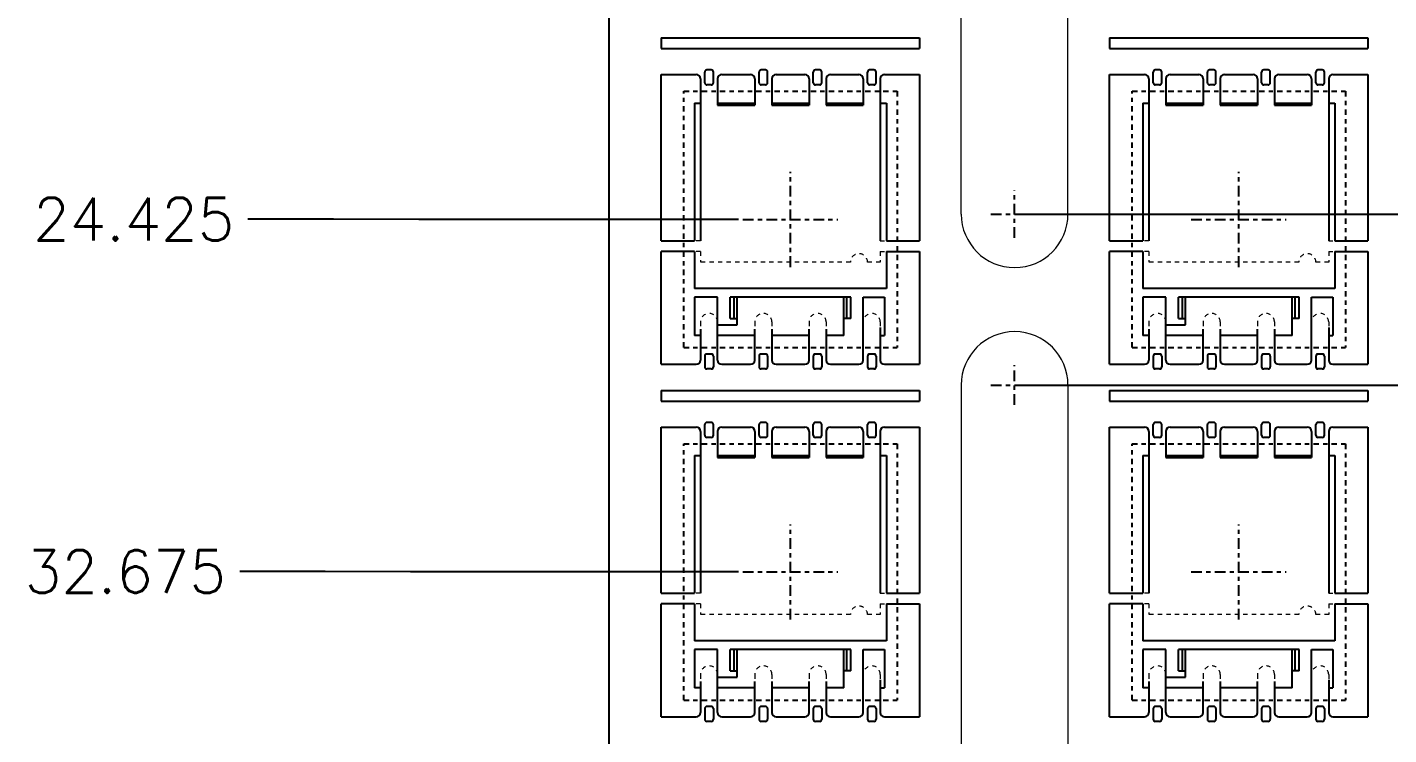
# Model space of a CAD drawing. Header units: inches. Extents: x -19 to 58, y -108 to 12.
# Drawn here: x -17.87 to 14.01, y -36.49 to -19.92 of the extents above; entities that cross this region are included whole.
import ezdxf

# ---------------------------------------------------------------- set-up
doc = ezdxf.new("R2010")
doc.units = ezdxf.units.IN
doc.header["$LTSCALE"] = 0.1
doc.header["$MEASUREMENT"] = 0
doc.linetypes.add('CENTER', pattern=[2, 1.25, -0.25, 0.25, -0.25])
doc.linetypes.add('HIDDEN', pattern=[0.375, 0.25, -0.125])
doc.layers.add('1D', color=4, linetype='Continuous', lineweight=9)
doc.layers.add('P-L', color=7, linetype='HIDDEN', lineweight=13)
doc.layers.add('3', color=7, linetype='Continuous')
doc.layers.add('3D', color=4, linetype='Continuous')
doc.styles.add('TEXT-1', font='simplex.shx')
doc.dimstyles.new('DM-1-1', dxfattribs={"dimtxt": 1, "dimasz": 1, "dimexe": 0.25, "dimexo": 0.1, "dimgap": 0.2, "dimtad": 0, "dimdec": 3, "dimzin": 0, "dimdsep": 46, "dimtxsty": 'TEXT-1', "dimcen": 0.09, "dimclrd": 256, "dimclre": 256, "dimclrt": 256, "dimadec": 0, "dimazin": 0, "dimtfac": 1, "dimtdec": 3, "dimtofl": 0, "dimtmove": 0, "dimatfit": 0, "dimfxl": 1, "dimtolj": 1, "dimtzin": 0, "dimarcsym": 0})

# ---------------------------------------------------------------- blocks, each defined once
blk = doc.blocks.new('*D26')
at = {"layer": '1D', "lineweight": -2, "transparency": 16777216}
blk.add_line((-1615.99, 507.632), (-1627.848, 507.632), dxfattribs=at)
at = {"layer": 'Defpoints', "color": 0, "transparency": 16777216}
for p in [(-1615.334, 579.232), (-1627.848, 507.632), (-1615.89, 507.632)]:
    blk.add_point(p, dxfattribs=at)
at = {"layer": '1D', "transparency": 16777216, "insert": (-1630.429, 507.632), "char_height": 1, "attachment_point": 5, "style": 'TEXT-1'}
blk.add_mtext('\\A1;71.600', dxfattribs=at)
blk = doc.blocks.new('*D3')
at = {"layer": '1D', "lineweight": -2, "transparency": 16777216}
for p, q in [((-1609.984, 554.932), (-1591.544, 554.932)), ((-1591.544, 554.932), (-1589.544, 554.927)), ((-1589.544, 554.927), (-1587.544, 554.927))]:
    blk.add_line(p, q, dxfattribs=at)
at = {"layer": 'Defpoints', "color": 0, "transparency": 16777216}
for p in [(-1615.334, 579.232), (-1610.084, 554.932), (-1587.544, 554.927)]:
    blk.add_point(p, dxfattribs=at)
at = {"layer": '1D', "transparency": 16777216, "insert": (-1584.868, 554.927), "char_height": 1, "attachment_point": 5, "style": 'TEXT-1'}
blk.add_mtext('\\A1;24.300', dxfattribs=at)
blk = doc.blocks.new('*D29')
at = {"layer": '1D', "lineweight": -2, "transparency": 16777216}
for p, q in [((-1596.2, 505.932), (-1591.544, 505.932)), ((-1591.544, 505.932), (-1589.544, 505.928)), ((-1589.544, 505.928), (-1587.544, 505.928))]:
    blk.add_line(p, q, dxfattribs=at)
at = {"layer": 'Defpoints', "color": 0, "transparency": 16777216}
for p in [(-1615.334, 579.232), (-1596.3, 505.932), (-1587.544, 505.928)]:
    blk.add_point(p, dxfattribs=at)
at = {"layer": '1D', "transparency": 16777216, "insert": (-1584.868, 505.928), "char_height": 1, "attachment_point": 5, "style": 'TEXT-1'}
blk.add_mtext('\\A1;73.300', dxfattribs=at)
blk = doc.blocks.new('*D5')
at = {"layer": '1D', "lineweight": -2, "transparency": 16777216}
for p, q in [((-1626.038, 554.812), (-1628.038, 554.812)), ((-1624.038, 554.807), (-1626.038, 554.812)), ((-1616.547, 554.807), (-1624.038, 554.807))]:
    blk.add_line(p, q, dxfattribs=at)
at = {"layer": 'Defpoints', "color": 0, "transparency": 16777216}
for p in [(-1615.334, 579.232), (-1628.038, 554.812), (-1616.447, 554.807)]:
    blk.add_point(p, dxfattribs=at)
at = {"layer": '1D', "transparency": 16777216, "insert": (-1630.714, 554.812), "char_height": 1, "attachment_point": 5, "style": 'TEXT-1'}
blk.add_mtext('\\A1;24.425', dxfattribs=at)
blk = doc.blocks.new('*D6')
at = {"layer": '1D', "lineweight": -2, "transparency": 16777216}
for p, q in [((-1626.232, 546.563), (-1628.232, 546.563)), ((-1624.232, 546.557), (-1626.232, 546.563)), ((-1616.547, 546.557), (-1624.232, 546.557))]:
    blk.add_line(p, q, dxfattribs=at)
at = {"layer": 'Defpoints', "color": 0, "transparency": 16777216}
for p in [(-1615.334, 579.232), (-1628.232, 546.563), (-1616.447, 546.557)]:
    blk.add_point(p, dxfattribs=at)
at = {"layer": '1D', "transparency": 16777216, "insert": (-1630.908, 546.563), "char_height": 1, "attachment_point": 5, "style": 'TEXT-1'}
blk.add_mtext('\\A1;32.675', dxfattribs=at)
blk = doc.blocks.new('*D7')
at = {"layer": '1D', "lineweight": -2, "transparency": 16777216}
for p, q in [((-1625.955, 538.315), (-1627.955, 538.315)), ((-1623.955, 538.307), (-1625.955, 538.315)), ((-1616.547, 538.307), (-1623.955, 538.307))]:
    blk.add_line(p, q, dxfattribs=at)
at = {"layer": 'Defpoints', "color": 0, "transparency": 16777216}
for p in [(-1615.334, 579.232), (-1627.955, 538.315), (-1616.447, 538.307)]:
    blk.add_point(p, dxfattribs=at)
at = {"layer": '1D', "transparency": 16777216, "insert": (-1630.631, 538.315), "char_height": 1, "attachment_point": 5, "style": 'TEXT-1'}
blk.add_mtext('\\A1;40.925', dxfattribs=at)
blk = doc.blocks.new('*D8')
at = {"layer": '1D', "lineweight": -2, "transparency": 16777216}
for p, q in [((-1626.398, 530.071), (-1628.398, 530.071)), ((-1624.398, 530.057), (-1626.398, 530.071)), ((-1616.547, 530.057), (-1624.398, 530.057))]:
    blk.add_line(p, q, dxfattribs=at)
at = {"layer": 'Defpoints', "color": 0, "transparency": 16777216}
for p in [(-1615.334, 579.232), (-1628.398, 530.071), (-1616.447, 530.057)]:
    blk.add_point(p, dxfattribs=at)
at = {"layer": '1D', "transparency": 16777216, "insert": (-1630.979, 530.071), "char_height": 1, "attachment_point": 5, "style": 'TEXT-1'}
blk.add_mtext('\\A1;49.175', dxfattribs=at)
blk = doc.blocks.new('*D9')
at = {"layer": '1D', "lineweight": -2, "transparency": 16777216}
for p, q in [((-1625.928, 521.79), (-1627.928, 521.79)), ((-1623.928, 521.807), (-1625.928, 521.79)), ((-1616.547, 521.807), (-1623.928, 521.807))]:
    blk.add_line(p, q, dxfattribs=at)
at = {"layer": 'Defpoints', "color": 0, "transparency": 16777216}
for p in [(-1615.334, 579.232), (-1627.928, 521.79), (-1616.447, 521.807)]:
    blk.add_point(p, dxfattribs=at)
at = {"layer": '1D', "transparency": 16777216, "insert": (-1630.604, 521.79), "char_height": 1, "attachment_point": 5, "style": 'TEXT-1'}
blk.add_mtext('\\A1;57.425', dxfattribs=at)
blk = doc.blocks.new('*D10')
at = {"layer": '1D', "lineweight": -2, "transparency": 16777216}
for p, q in [((-1626.011, 513.566), (-1628.011, 513.566)), ((-1624.011, 513.557), (-1626.011, 513.566)), ((-1616.547, 513.557), (-1624.011, 513.557))]:
    blk.add_line(p, q, dxfattribs=at)
at = {"layer": 'Defpoints', "color": 0, "transparency": 16777216}
for p in [(-1615.334, 579.232), (-1628.011, 513.566), (-1616.447, 513.557)]:
    blk.add_point(p, dxfattribs=at)
at = {"layer": '1D', "transparency": 16777216, "insert": (-1630.687, 513.566), "char_height": 1, "attachment_point": 5, "style": 'TEXT-1'}
blk.add_mtext('\\A1;65.675', dxfattribs=at)
blk = doc.blocks.new('*D31')
at = {"layer": '1D', "lineweight": -2, "transparency": 16777216}
blk.add_line((-1615.334, 506.976), (-1615.334, 500.266), dxfattribs=at)
at = {"layer": 'Defpoints', "color": 0, "transparency": 16777216}
for p in [(-1615.334, 579.232), (-1615.334, 507.076), (-1615.334, 500.266)]:
    blk.add_point(p, dxfattribs=at)
at = {"layer": '1D', "transparency": 16777216, "insert": (-1615.334, 498.066), "char_height": 1, "attachment_point": 5, "rotation": 90, "style": 'TEXT-1'}
blk.add_mtext('\\A1;0.000', dxfattribs=at)
blk = doc.blocks.new('*D32')
at = {"layer": '1D', "lineweight": -2, "transparency": 16777216}
blk.add_line((-1610.084, 506.976), (-1610.084, 500.241), dxfattribs=at)
at = {"layer": 'Defpoints', "color": 0, "transparency": 16777216}
for p in [(-1615.334, 579.232), (-1610.084, 507.076), (-1610.084, 500.241)]:
    blk.add_point(p, dxfattribs=at)
at = {"layer": '1D', "transparency": 16777216, "insert": (-1610.084, 498.041), "char_height": 1, "attachment_point": 5, "rotation": 90, "style": 'TEXT-1'}
blk.add_mtext('\\A1;5.250', dxfattribs=at)
blk = doc.blocks.new('*D33')
at = {"layer": '1D', "lineweight": -2, "transparency": 16777216}
blk.add_line((-1604.834, 506.976), (-1604.834, 501.064), dxfattribs=at)
at = {"layer": 'Defpoints', "color": 0, "transparency": 16777216}
for p in [(-1615.334, 579.232), (-1604.834, 507.076), (-1604.834, 501.064)]:
    blk.add_point(p, dxfattribs=at)
at = {"layer": '1D', "transparency": 16777216, "insert": (-1604.834, 498.483), "char_height": 1, "attachment_point": 5, "rotation": 90, "style": 'TEXT-1'}
blk.add_mtext('\\A1;10.500', dxfattribs=at)
blk = doc.blocks.new('*D34')
at = {"layer": '1D', "lineweight": -2, "transparency": 16777216}
blk.add_line((-1599.584, 506.976), (-1599.584, 501.064), dxfattribs=at)
at = {"layer": 'Defpoints', "color": 0, "transparency": 16777216}
for p in [(-1615.334, 579.232), (-1599.584, 507.076), (-1599.584, 501.064)]:
    blk.add_point(p, dxfattribs=at)
at = {"layer": '1D', "transparency": 16777216, "insert": (-1599.584, 498.483), "char_height": 1, "attachment_point": 5, "rotation": 90, "style": 'TEXT-1'}
blk.add_mtext('\\A1;15.750', dxfattribs=at)
blk = doc.blocks.new('*D35')
at = {"layer": '1D', "lineweight": -2, "transparency": 16777216}
blk.add_line((-1612.309, 505.932), (-1612.309, 500.168), dxfattribs=at)
at = {"layer": 'Defpoints', "color": 0, "transparency": 16777216}
for p in [(-1615.334, 579.232), (-1612.309, 506.032), (-1612.309, 500.168)]:
    blk.add_point(p, dxfattribs=at)
at = {"layer": '1D', "transparency": 16777216, "insert": (-1612.309, 497.968), "char_height": 1, "attachment_point": 5, "rotation": 90, "style": 'TEXT-1'}
blk.add_mtext('\\A1;3.025', dxfattribs=at)
blk = doc.blocks.new('*D36')
at = {"layer": '1D', "lineweight": -2, "transparency": 16777216}
blk.add_line((-1607.859, 505.932), (-1607.859, 500.237), dxfattribs=at)
at = {"layer": 'Defpoints', "color": 0, "transparency": 16777216}
for p in [(-1615.334, 579.232), (-1607.859, 506.032), (-1607.859, 500.237)]:
    blk.add_point(p, dxfattribs=at)
at = {"layer": '1D', "transparency": 16777216, "insert": (-1607.859, 498.037), "char_height": 1, "attachment_point": 5, "rotation": 90, "style": 'TEXT-1'}
blk.add_mtext('\\A1;7.475', dxfattribs=at)
blk = doc.blocks.new('*D37')
at = {"layer": '1D', "lineweight": -2, "transparency": 16777216}
blk.add_line((-1612.409, 509.307), (-1627.762, 509.307), dxfattribs=at)
at = {"layer": 'Defpoints', "color": 0, "transparency": 16777216}
for p in [(-1615.334, 579.232), (-1627.762, 509.307), (-1612.309, 509.307)]:
    blk.add_point(p, dxfattribs=at)
at = {"layer": '1D', "transparency": 16777216, "insert": (-1630.438, 509.307), "char_height": 1, "attachment_point": 5, "style": 'TEXT-1'}
blk.add_mtext('\\A1;69.925', dxfattribs=at)
blk = doc.blocks.new('*D40')
at = {"layer": '1D', "lineweight": -2, "transparency": 16777216}
blk.add_line((-1609.984, 550.932), (-1587.544, 550.932), dxfattribs=at)
at = {"layer": 'Defpoints', "color": 0, "transparency": 16777216}
for p in [(-1615.334, 579.232), (-1610.084, 550.932), (-1587.544, 550.932)]:
    blk.add_point(p, dxfattribs=at)
at = {"layer": '1D', "transparency": 16777216, "insert": (-1584.868, 550.932), "char_height": 1, "attachment_point": 5, "style": 'TEXT-1'}
blk.add_mtext('\\A1;28.300', dxfattribs=at)
blk = doc.blocks.new('*D41')
at = {"layer": '1D', "lineweight": -2, "transparency": 16777216}
blk.add_line((-1609.984, 511.932), (-1587.544, 511.932), dxfattribs=at)
at = {"layer": 'Defpoints', "color": 0, "transparency": 16777216}
for p in [(-1615.334, 579.232), (-1610.084, 511.932), (-1587.544, 511.932)]:
    blk.add_point(p, dxfattribs=at)
at = {"layer": '1D', "transparency": 16777216, "insert": (-1584.868, 511.932), "char_height": 1, "attachment_point": 5, "style": 'TEXT-1'}
blk.add_mtext('\\A1;67.300', dxfattribs=at)
blk = doc.blocks.new('*D42')
at = {"layer": '1D', "lineweight": -2, "transparency": 16777216}
blk.add_line((-1599.484, 517.432), (-1587.544, 517.432), dxfattribs=at)
at = {"layer": 'Defpoints', "color": 0, "transparency": 16777216}
for p in [(-1615.334, 579.232), (-1599.584, 517.432), (-1587.544, 517.432)]:
    blk.add_point(p, dxfattribs=at)
at = {"layer": '1D', "transparency": 16777216, "insert": (-1584.963, 517.432), "char_height": 1, "attachment_point": 5, "style": 'TEXT-1'}
blk.add_mtext('\\A1;61.800', dxfattribs=at)
blk = doc.blocks.new('*D43')
at = {"layer": '1D', "lineweight": -2, "transparency": 16777216}
blk.add_line((-1599.484, 521.432), (-1587.544, 521.432), dxfattribs=at)
at = {"layer": 'Defpoints', "color": 0, "transparency": 16777216}
for p in [(-1615.334, 579.232), (-1599.584, 521.432), (-1587.544, 521.432)]:
    blk.add_point(p, dxfattribs=at)
at = {"layer": '1D', "transparency": 16777216, "insert": (-1584.868, 521.432), "char_height": 1, "attachment_point": 5, "style": 'TEXT-1'}
blk.add_mtext('\\A1;57.800', dxfattribs=at)
blk = doc.blocks.new('*D44')
at = {"layer": '1D', "lineweight": -2, "transparency": 16777216}
blk.add_line((-1609.984, 526.932), (-1587.544, 526.932), dxfattribs=at)
at = {"layer": 'Defpoints', "color": 0, "transparency": 16777216}
for p in [(-1615.334, 579.232), (-1610.084, 526.932), (-1587.544, 526.932)]:
    blk.add_point(p, dxfattribs=at)
at = {"layer": '1D', "transparency": 16777216, "insert": (-1584.868, 526.932), "char_height": 1, "attachment_point": 5, "style": 'TEXT-1'}
blk.add_mtext('\\A1;52.300', dxfattribs=at)
blk = doc.blocks.new('*D45')
at = {"layer": '1D', "lineweight": -2, "transparency": 16777216}
blk.add_line((-1609.984, 530.932), (-1587.544, 530.932), dxfattribs=at)
at = {"layer": 'Defpoints', "color": 0, "transparency": 16777216}
for p in [(-1615.334, 579.232), (-1610.084, 530.932), (-1587.544, 530.932)]:
    blk.add_point(p, dxfattribs=at)
at = {"layer": '1D', "transparency": 16777216, "insert": (-1584.868, 530.932), "char_height": 1, "attachment_point": 5, "style": 'TEXT-1'}
blk.add_mtext('\\A1;48.300', dxfattribs=at)
blk = doc.blocks.new('*D46')
at = {"layer": '1D', "lineweight": -2, "transparency": 16777216}
blk.add_line((-1599.484, 538.932), (-1587.544, 538.932), dxfattribs=at)
at = {"layer": 'Defpoints', "color": 0, "transparency": 16777216}
for p in [(-1615.334, 579.232), (-1599.584, 538.932), (-1587.544, 538.932)]:
    blk.add_point(p, dxfattribs=at)
at = {"layer": '1D', "transparency": 16777216, "insert": (-1584.868, 538.932), "char_height": 1, "attachment_point": 5, "style": 'TEXT-1'}
blk.add_mtext('\\A1;40.300', dxfattribs=at)
blk = doc.blocks.new('*D47')
at = {"layer": '1D', "lineweight": -2, "transparency": 16777216}
blk.add_line((-1599.484, 542.932), (-1587.544, 542.932), dxfattribs=at)
at = {"layer": 'Defpoints', "color": 0, "transparency": 16777216}
for p in [(-1615.334, 579.232), (-1599.584, 542.932), (-1587.544, 542.932)]:
    blk.add_point(p, dxfattribs=at)
at = {"layer": '1D', "transparency": 16777216, "insert": (-1584.868, 542.932), "char_height": 1, "attachment_point": 5, "style": 'TEXT-1'}
blk.add_mtext('\\A1;36.300', dxfattribs=at)
blk = doc.blocks.new('*D49')
at = {"layer": '1D', "lineweight": -2, "transparency": 16777216}
blk.add_line((-1612.409, 506.032), (-1627.744, 506.032), dxfattribs=at)
at = {"layer": 'Defpoints', "color": 0, "transparency": 16777216}
for p in [(-1615.334, 579.232), (-1627.744, 506.032), (-1612.309, 506.032)]:
    blk.add_point(p, dxfattribs=at)
at = {"layer": '1D', "transparency": 16777216, "insert": (-1630.42, 506.032), "char_height": 1, "attachment_point": 5, "style": 'TEXT-1'}
blk.add_mtext('\\A1;73.200', dxfattribs=at)

msp = doc.modelspace()

# ---------------------------------------------------------------- linework, layer by layer
at = {"layer": '1D', "color": 0}
for p, q in [((3.99997, -24.3), (3.99997, -6.3)), ((6.49997, -24.3), (6.49997, -6.3)), ((3.99997, -28.3), (3.99997, -48.3)), ((6.49997, -28.3), (6.49997, -48.3))]:
    msp.add_line(p, q, dxfattribs=at)
for centre, start, end in [((5.24997, -24.3), 180, 0), ((5.24997, -28.3), 0, 180)]:
    msp.add_arc(centre, 1.25, start, end, dxfattribs=at)
at = {"layer": '3'}
for p, q in [((-4.25, 0.9684), (-4.25, -72.5684)), ((-3.025, -20.175), (3.025, -20.175)), ((-3.025, -20.175), (-3.025, -20.425)), ((3.025, -20.175), (3.025, -20.425)), ((7.475, -20.175), (13.525, -20.175)), ((7.475, -20.175), (7.475, -20.425)), ((13.525, -20.175), (13.525, -20.425)), ((-3.025, -20.425), (3.025, -20.425)), ((7.475, -20.425), (13.525, -20.425)), ((-3.025, -24.925), (-3.025, -21.035)), ((-3.025, -21.035), (-2.205, -21.035)), ((-2.005, -21.225), (-2.005, -20.975)), ((-1.855, -20.925), (-1.955, -20.925)), ((-1.805, -21.225), (-1.805, -20.975)), ((-1.605, -21.035), (-0.935, -21.035)), ((-0.735, -21.225), (-0.735, -20.975)), ((-0.585, -20.925), (-0.685, -20.925)), ((-0.535, -21.225), (-0.535, -20.975)), ((-0.335, -21.035), (0.335, -21.035)), ((0.535, -21.225), (0.535, -20.975)), ((0.685, -20.925), (0.585, -20.925)), ((0.735, -21.225), (0.735, -20.975)), ((0.935, -21.035), (1.605, -21.035)), ((1.805, -21.225), (1.805, -20.975)), ((1.955, -20.925), (1.855, -20.925)), ((2.005, -21.225), (2.005, -20.975)), ((2.205, -21.035), (3.025, -21.035)), ((3.025, -21.035), (3.025, -24.925)), ((7.475, -24.925), (7.475, -21.035)), ((7.475, -21.035), (8.295, -21.035)), ((8.495, -21.225), (8.495, -20.975)), ((8.645, -20.925), (8.545, -20.925)), ((8.695, -21.225), (8.695, -20.975)), ((8.895, -21.035), (9.565, -21.035)), ((9.765, -21.225), (9.765, -20.975)), ((9.915, -20.925), (9.815, -20.925)), ((9.965, -21.225), (9.965, -20.975)), ((10.165, -21.035), (10.835, -21.035)), ((11.035, -21.225), (11.035, -20.975)), ((11.185, -20.925), (11.085, -20.925)), ((11.235, -21.225), (11.235, -20.975)), ((11.435, -21.035), (12.105, -21.035)), ((12.305, -21.225), (12.305, -20.975)), ((12.455, -20.925), (12.355, -20.925)), ((12.505, -21.225), (12.505, -20.975)), ((12.705, -21.035), (13.525, -21.035)), ((13.525, -21.035), (13.525, -24.925)), ((-2.105, -21.135), (-2.105, -21.65)), ((-1.855, -21.275), (-1.955, -21.275)), ((-1.705, -21.135), (-1.705, -21.65)), ((-0.835, -21.135), (-0.835, -21.65)), ((-0.585, -21.275), (-0.685, -21.275)), ((-0.435, -21.135), (-0.435, -21.65)), ((0.435, -21.135), (0.435, -21.65)), ((0.685, -21.275), (0.585, -21.275)), ((0.835, -21.135), (0.835, -21.65)), ((1.705, -21.135), (1.705, -21.65)), ((1.955, -21.275), (1.855, -21.275)), ((2.105, -21.135), (2.105, -21.65)), ((8.395, -21.135), (8.395, -21.65)), ((8.645, -21.275), (8.545, -21.275)), ((8.795, -21.135), (8.795, -21.65)), ((9.665, -21.135), (9.665, -21.65)), ((9.915, -21.275), (9.815, -21.275)), ((10.065, -21.135), (10.065, -21.65)), ((10.935, -21.135), (10.935, -21.65)), ((11.185, -21.275), (11.085, -21.275)), ((11.335, -21.135), (11.335, -21.65)), ((12.205, -21.135), (12.205, -21.65)), ((12.455, -21.275), (12.355, -21.275)), ((12.605, -21.135), (12.605, -21.65)), ((-2.105, -21.65), (-2.105, -24.925)), ((-1.705, -21.65), (-1.705, -21.75)), ((-0.835, -21.65), (-0.835, -21.75)), ((-0.435, -21.65), (-0.435, -21.75)), ((0.435, -21.65), (0.435, -21.75)), ((0.835, -21.65), (0.835, -21.75)), ((1.705, -21.65), (1.705, -21.75)), ((2.105, -21.65), (2.105, -24.925)), ((8.395, -21.65), (8.395, -24.925)), ((8.795, -21.65), (8.795, -21.75)), ((9.665, -21.65), (9.665, -21.75)), ((10.065, -21.65), (10.065, -21.75)), ((10.935, -21.65), (10.935, -21.75)), ((11.335, -21.65), (11.335, -21.75)), ((12.205, -21.65), (12.205, -21.75)), ((12.605, -21.65), (12.605, -24.925)), ((-2.24999, -21.7), (-2.24999, -24.925)), ((-2.24999, -21.7), (-2.105, -21.7)), ((-1.705, -21.7), (-0.835, -21.7)), ((-1.705, -21.75), (-0.835, -21.75)), ((-0.435, -21.7), (0.435, -21.7)), ((-0.435, -21.75), (0.435, -21.75)), ((0.835, -21.7), (1.705, -21.7)), ((0.835, -21.75), (1.705, -21.75)), ((2.105, -21.7), (2.25, -21.7)), ((2.25, -21.7), (2.24999, -24.925)), ((8.25001, -21.7), (8.25001, -24.925)), ((8.25001, -21.7), (8.395, -21.7)), ((8.795, -21.7), (9.665, -21.7)), ((8.795, -21.75), (9.665, -21.75)), ((10.065, -21.7), (10.935, -21.7)), ((10.065, -21.75), (10.935, -21.75)), ((11.335, -21.7), (12.205, -21.7)), ((11.335, -21.75), (12.205, -21.75)), ((12.605, -21.7), (12.75, -21.7)), ((12.75, -21.7), (12.74999, -24.925)), ((-3.025, -24.925), (-2.24999, -24.925)), ((-3.025, -27.815), (-3.025, -25.175)), ((-2.25, -25.175), (-3.025, -25.175)), ((-2.25, -25.175), (-2.25, -26.03999)), ((2.24999, -24.92499), (3.025, -24.925)), ((2.25, -25.175), (3.025, -25.175)), ((2.25, -25.175), (2.25, -26.04)), ((3.025, -25.175), (3.025, -27.815)), ((7.475, -24.925), (8.25001, -24.925)), ((7.475, -27.815), (7.475, -25.175)), ((8.25, -25.175), (7.475, -25.175)), ((8.25, -25.175), (8.25, -26.03999)), ((12.74999, -24.92499), (13.525, -24.925)), ((12.75, -25.175), (13.525, -25.175)), ((12.75, -25.175), (12.75, -26.04)), ((13.525, -25.175), (13.525, -27.815)), ((2.25, -26.04), (-2.25, -26.03999)), ((12.75, -26.04), (8.25, -26.03999)), ((-1.705, -26.24016), (-2.25, -26.24016)), ((-2.25, -26.24016), (-2.25, -27.14016)), ((-1.705, -27.715), (-1.705, -26.24016)), ((1.41503, -26.24016), (-1.41503, -26.24016)), ((-1.41503, -26.74016), (-1.41503, -26.24016)), ((-1.31699, -26.74016), (-1.31699, -26.24016)), ((-1.25, -26.89016), (-1.25, -26.24016)), ((1.25, -27.14016), (1.25, -26.24016)), ((1.31699, -26.74016), (1.31699, -26.24016)), ((1.41503, -26.74016), (1.41503, -26.24016)), ((1.705, -27.715), (1.705, -26.24016)), ((1.705, -26.24016), (2.205, -26.24016)), ((2.205, -26.24016), (2.205, -27.14016)), ((8.795, -26.24016), (8.25, -26.24016)), ((8.25, -26.24016), (8.25, -27.14016)), ((8.795, -27.715), (8.795, -26.24016)), ((11.91503, -26.24016), (9.08497, -26.24016)), ((9.08497, -26.74016), (9.08497, -26.24016)), ((9.18301, -26.74016), (9.18301, -26.24016)), ((9.25, -26.89016), (9.25, -26.24016)), ((11.75, -27.14016), (11.75, -26.24016)), ((11.81699, -26.74016), (11.81699, -26.24016)), ((11.91503, -26.74016), (11.91503, -26.24016)), ((12.205, -27.715), (12.205, -26.24016)), ((12.205, -26.24016), (12.705, -26.24016)), ((12.705, -26.24016), (12.705, -27.14016)), ((-1.41503, -26.74016), (-1.25, -26.74016)), ((1.41503, -26.74016), (1.25, -26.74016)), ((9.08497, -26.74016), (9.25, -26.74016)), ((11.91503, -26.74016), (11.75, -26.74016)), ((-2.105, -26.99016), (-2.105, -27.715)), ((-1.705, -26.89016), (-1.25, -26.89016)), ((-0.835, -27.715), (-0.835, -26.99016)), ((-0.435, -26.99016), (-0.435, -27.715)), ((0.435, -27.715), (0.435, -26.99016)), ((0.835, -26.99016), (0.835, -27.715)), ((2.105, -26.95393), (2.105, -27.715)), ((8.395, -26.99016), (8.395, -27.715)), ((8.795, -26.89016), (9.25, -26.89016)), ((9.665, -27.715), (9.665, -26.99016)), ((10.065, -26.99016), (10.065, -27.715)), ((10.935, -27.715), (10.935, -26.99016)), ((11.335, -26.99016), (11.335, -27.715)), ((12.605, -26.95393), (12.605, -27.715)), ((-2.105, -27.14016), (-2.25, -27.14016)), ((-0.835, -27.14016), (-1.705, -27.14016)), ((0.435, -27.14016), (-0.435, -27.14016)), ((1.25, -27.14016), (0.835, -27.14016)), ((2.105, -27.14016), (2.205, -27.14016)), ((8.395, -27.14016), (8.25, -27.14016)), ((9.665, -27.14016), (8.795, -27.14016)), ((10.935, -27.14016), (10.065, -27.14016)), ((11.75, -27.14016), (11.335, -27.14016)), ((12.605, -27.14016), (12.705, -27.14016)), ((-2.005, -27.625), (-2.005, -27.875)), ((-1.855, -27.575), (-1.955, -27.575)), ((-1.805, -27.625), (-1.805, -27.875)), ((-0.735, -27.625), (-0.735, -27.875)), ((-0.585, -27.575), (-0.685, -27.575)), ((-0.535, -27.625), (-0.535, -27.875)), ((0.535, -27.625), (0.535, -27.875)), ((0.685, -27.575), (0.585, -27.575)), ((0.735, -27.625), (0.735, -27.875)), ((1.805, -27.625), (1.805, -27.875)), ((1.955, -27.575), (1.855, -27.575)), ((2.005, -27.625), (2.005, -27.875)), ((8.495, -27.625), (8.495, -27.875)), ((8.645, -27.575), (8.545, -27.575)), ((8.695, -27.625), (8.695, -27.875)), ((9.765, -27.625), (9.765, -27.875)), ((9.915, -27.575), (9.815, -27.575)), ((9.965, -27.625), (9.965, -27.875)), ((11.035, -27.625), (11.035, -27.875)), ((11.185, -27.575), (11.085, -27.575)), ((11.235, -27.625), (11.235, -27.875)), ((12.305, -27.625), (12.305, -27.875)), ((12.455, -27.575), (12.355, -27.575)), ((12.505, -27.625), (12.505, -27.875)), ((-3.025, -27.815), (-2.205, -27.815)), ((-1.855, -27.925), (-1.955, -27.925)), ((-1.605, -27.815), (-0.935, -27.815)), ((-0.585, -27.925), (-0.685, -27.925)), ((-0.335, -27.815), (0.335, -27.815)), ((0.685, -27.925), (0.585, -27.925)), ((0.935, -27.815), (1.605, -27.815)), ((1.955, -27.925), (1.855, -27.925)), ((2.205, -27.815), (3.025, -27.815)), ((7.475, -27.815), (8.295, -27.815)), ((8.645, -27.925), (8.545, -27.925)), ((8.895, -27.815), (9.565, -27.815)), ((9.915, -27.925), (9.815, -27.925)), ((10.165, -27.815), (10.835, -27.815)), ((11.185, -27.925), (11.085, -27.925)), ((11.435, -27.815), (12.105, -27.815)), ((12.455, -27.925), (12.355, -27.925)), ((12.705, -27.815), (13.525, -27.815)), ((-3.025, -28.425), (3.025, -28.425)), ((-3.025, -28.425), (-3.025, -28.675)), ((-3.025, -28.675), (3.025, -28.675)), ((3.025, -28.425), (3.025, -28.675)), ((7.475, -28.425), (13.525, -28.425)), ((7.475, -28.425), (7.475, -28.675)), ((7.475, -28.675), (13.525, -28.675)), ((13.525, -28.425), (13.525, -28.675)), ((-3.025, -33.175), (-3.025, -29.285)), ((-3.025, -29.285), (-2.205, -29.285)), ((-2.005, -29.475), (-2.005, -29.225)), ((-1.855, -29.175), (-1.955, -29.175)), ((-1.805, -29.475), (-1.805, -29.225)), ((-1.605, -29.285), (-0.935, -29.285)), ((-0.735, -29.475), (-0.735, -29.225)), ((-0.585, -29.175), (-0.685, -29.175)), ((-0.535, -29.475), (-0.535, -29.225)), ((-0.335, -29.285), (0.335, -29.285)), ((0.535, -29.475), (0.535, -29.225)), ((0.685, -29.175), (0.585, -29.175)), ((0.735, -29.475), (0.735, -29.225)), ((0.935, -29.285), (1.605, -29.285)), ((1.805, -29.475), (1.805, -29.225)), ((1.955, -29.175), (1.855, -29.175)), ((2.005, -29.475), (2.005, -29.225)), ((2.205, -29.285), (3.025, -29.285)), ((3.025, -29.285), (3.025, -33.175)), ((7.475, -33.175), (7.475, -29.285)), ((7.475, -29.285), (8.295, -29.285)), ((8.495, -29.475), (8.495, -29.225)), ((8.645, -29.175), (8.545, -29.175)), ((8.695, -29.475), (8.695, -29.225)), ((8.895, -29.285), (9.565, -29.285)), ((9.765, -29.475), (9.765, -29.225)), ((9.915, -29.175), (9.815, -29.175)), ((9.965, -29.475), (9.965, -29.225)), ((10.165, -29.285), (10.835, -29.285)), ((11.035, -29.475), (11.035, -29.225)), ((11.185, -29.175), (11.085, -29.175)), ((11.235, -29.475), (11.235, -29.225)), ((11.435, -29.285), (12.105, -29.285)), ((12.305, -29.475), (12.305, -29.225)), ((12.455, -29.175), (12.355, -29.175)), ((12.505, -29.475), (12.505, -29.225)), ((12.705, -29.285), (13.525, -29.285)), ((13.525, -29.285), (13.525, -33.175)), ((-2.105, -29.385), (-2.105, -29.9)), ((-1.855, -29.525), (-1.955, -29.525)), ((-1.705, -29.385), (-1.705, -29.9)), ((-0.835, -29.385), (-0.835, -29.9)), ((-0.585, -29.525), (-0.685, -29.525)), ((-0.435, -29.385), (-0.435, -29.9)), ((0.435, -29.385), (0.435, -29.9)), ((0.685, -29.525), (0.585, -29.525)), ((0.835, -29.385), (0.835, -29.9)), ((1.705, -29.385), (1.705, -29.9)), ((1.955, -29.525), (1.855, -29.525)), ((2.105, -29.385), (2.105, -29.9)), ((8.395, -29.385), (8.395, -29.9)), ((8.645, -29.525), (8.545, -29.525)), ((8.795, -29.385), (8.795, -29.9)), ((9.665, -29.385), (9.665, -29.9)), ((9.915, -29.525), (9.815, -29.525)), ((10.065, -29.385), (10.065, -29.9)), ((10.935, -29.385), (10.935, -29.9)), ((11.185, -29.525), (11.085, -29.525)), ((11.335, -29.385), (11.335, -29.9)), ((12.205, -29.385), (12.205, -29.9)), ((12.455, -29.525), (12.355, -29.525)), ((12.605, -29.385), (12.605, -29.9)), ((-2.24999, -29.95), (-2.24999, -33.175)), ((-2.24999, -29.95), (-2.105, -29.95)), ((-2.105, -29.9), (-2.105, -33.175)), ((-1.705, -29.9), (-1.705, -30)), ((-1.705, -29.95), (-0.835, -29.95)), ((-0.835, -29.9), (-0.835, -30)), ((-0.435, -29.9), (-0.435, -30)), ((-0.435, -29.95), (0.435, -29.95)), ((0.435, -29.9), (0.435, -30)), ((0.835, -29.9), (0.835, -30)), ((0.835, -29.95), (1.705, -29.95)), ((1.705, -29.9), (1.705, -30)), ((2.105, -29.9), (2.105, -33.175)), ((2.105, -29.95), (2.25, -29.95)), ((2.25, -29.95), (2.24999, -33.175)), ((8.25001, -29.95), (8.25001, -33.175)), ((8.25001, -29.95), (8.395, -29.95)), ((8.395, -29.9), (8.395, -33.175)), ((8.795, -29.9), (8.795, -30)), ((8.795, -29.95), (9.665, -29.95)), ((9.665, -29.9), (9.665, -30)), ((10.065, -29.9), (10.065, -30)), ((10.065, -29.95), (10.935, -29.95)), ((10.935, -29.9), (10.935, -30)), ((11.335, -29.9), (11.335, -30)), ((11.335, -29.95), (12.205, -29.95)), ((12.205, -29.9), (12.205, -30)), ((12.605, -29.9), (12.605, -33.175)), ((12.605, -29.95), (12.75, -29.95)), ((12.75, -29.95), (12.74999, -33.175)), ((-1.705, -30), (-0.835, -30)), ((-0.435, -30), (0.435, -30)), ((0.835, -30), (1.705, -30)), ((8.795, -30), (9.665, -30)), ((10.065, -30), (10.935, -30)), ((11.335, -30), (12.205, -30)), ((-3.025, -33.175), (-2.24999, -33.175)), ((-3.025, -36.065), (-3.025, -33.425)), ((-2.25, -33.425), (-3.025, -33.425)), ((-2.25, -33.425), (-2.25, -34.28999)), ((2.24999, -33.17499), (3.025, -33.175)), ((2.25, -33.425), (3.025, -33.425)), ((2.25, -33.425), (2.25, -34.29)), ((3.025, -33.425), (3.025, -36.065)), ((7.475, -33.175), (8.25001, -33.175)), ((7.475, -36.065), (7.475, -33.425)), ((8.25, -33.425), (7.475, -33.425)), ((8.25, -33.425), (8.25, -34.28999)), ((12.74999, -33.17499), (13.525, -33.175)), ((12.75, -33.425), (13.525, -33.425)), ((12.75, -33.425), (12.75, -34.29)), ((13.525, -33.425), (13.525, -36.065)), ((2.25, -34.29), (-2.25, -34.28999)), ((12.75, -34.29), (8.25, -34.28999)), ((-1.705, -34.49016), (-2.25, -34.49016)), ((-2.25, -34.49016), (-2.25, -35.39016)), ((-1.705, -35.965), (-1.705, -34.49016)), ((1.41503, -34.49016), (-1.41503, -34.49016)), ((-1.41503, -34.99016), (-1.41503, -34.49016)), ((-1.31699, -34.99016), (-1.31699, -34.49016)), ((-1.25, -35.14016), (-1.25, -34.49016)), ((1.25, -35.39016), (1.25, -34.49016)), ((1.31699, -34.99016), (1.31699, -34.49016)), ((1.41503, -34.99016), (1.41503, -34.49016)), ((1.705, -35.965), (1.705, -34.49016)), ((1.705, -34.49016), (2.205, -34.49016)), ((2.205, -34.49016), (2.205, -35.39016)), ((8.795, -34.49016), (8.25, -34.49016)), ((8.25, -34.49016), (8.25, -35.39016)), ((8.795, -35.965), (8.795, -34.49016)), ((11.91503, -34.49016), (9.08497, -34.49016)), ((9.08497, -34.99016), (9.08497, -34.49016)), ((9.18301, -34.99016), (9.18301, -34.49016)), ((9.25, -35.14016), (9.25, -34.49016)), ((11.75, -35.39016), (11.75, -34.49016)), ((11.81699, -34.99016), (11.81699, -34.49016)), ((11.91503, -34.99016), (11.91503, -34.49016)), ((12.205, -35.965), (12.205, -34.49016)), ((12.205, -34.49016), (12.705, -34.49016)), ((12.705, -34.49016), (12.705, -35.39016)), ((-1.41503, -34.99016), (-1.25, -34.99016)), ((1.41503, -34.99016), (1.25, -34.99016)), ((9.08497, -34.99016), (9.25, -34.99016)), ((11.91503, -34.99016), (11.75, -34.99016)), ((-2.105, -35.39016), (-2.25, -35.39016)), ((-2.105, -35.24016), (-2.105, -35.965)), ((-1.705, -35.14016), (-1.25, -35.14016)), ((-0.835, -35.39016), (-1.705, -35.39016)), ((-0.835, -35.965), (-0.835, -35.24016)), ((-0.435, -35.24016), (-0.435, -35.965)), ((0.435, -35.39016), (-0.435, -35.39016)), ((0.435, -35.965), (0.435, -35.24016)), ((0.835, -35.24016), (0.835, -35.965)), ((1.25, -35.39016), (0.835, -35.39016)), ((2.105, -35.20393), (2.105, -35.965)), ((2.105, -35.39016), (2.205, -35.39016)), ((8.395, -35.39016), (8.25, -35.39016)), ((8.395, -35.24016), (8.395, -35.965)), ((8.795, -35.14016), (9.25, -35.14016)), ((9.665, -35.39016), (8.795, -35.39016)), ((9.665, -35.965), (9.665, -35.24016)), ((10.065, -35.24016), (10.065, -35.965)), ((10.935, -35.39016), (10.065, -35.39016)), ((10.935, -35.965), (10.935, -35.24016)), ((11.335, -35.24016), (11.335, -35.965)), ((11.75, -35.39016), (11.335, -35.39016)), ((12.605, -35.20393), (12.605, -35.965)), ((12.605, -35.39016), (12.705, -35.39016)), ((-2.005, -35.875), (-2.005, -36.125)), ((-1.855, -35.825), (-1.955, -35.825)), ((-1.805, -35.875), (-1.805, -36.125)), ((-0.735, -35.875), (-0.735, -36.125)), ((-0.585, -35.825), (-0.685, -35.825)), ((-0.535, -35.875), (-0.535, -36.125)), ((0.535, -35.875), (0.535, -36.125)), ((0.685, -35.825), (0.585, -35.825)), ((0.735, -35.875), (0.735, -36.125)), ((1.805, -35.875), (1.805, -36.125)), ((1.955, -35.825), (1.855, -35.825)), ((2.005, -35.875), (2.005, -36.125)), ((8.495, -35.875), (8.495, -36.125)), ((8.645, -35.825), (8.545, -35.825)), ((8.695, -35.875), (8.695, -36.125)), ((9.765, -35.875), (9.765, -36.125)), ((9.915, -35.825), (9.815, -35.825)), ((9.965, -35.875), (9.965, -36.125)), ((11.035, -35.875), (11.035, -36.125)), ((11.185, -35.825), (11.085, -35.825)), ((11.235, -35.875), (11.235, -36.125)), ((12.305, -35.875), (12.305, -36.125)), ((12.455, -35.825), (12.355, -35.825)), ((12.505, -35.875), (12.505, -36.125)), ((-3.025, -36.065), (-2.205, -36.065)), ((-1.855, -36.175), (-1.955, -36.175)), ((-1.605, -36.065), (-0.935, -36.065)), ((-0.585, -36.175), (-0.685, -36.175)), ((-0.335, -36.065), (0.335, -36.065)), ((0.685, -36.175), (0.585, -36.175)), ((0.935, -36.065), (1.605, -36.065)), ((1.955, -36.175), (1.855, -36.175)), ((2.205, -36.065), (3.025, -36.065)), ((7.475, -36.065), (8.295, -36.065)), ((8.645, -36.175), (8.545, -36.175)), ((8.895, -36.065), (9.565, -36.065)), ((9.915, -36.175), (9.815, -36.175)), ((10.165, -36.065), (10.835, -36.065)), ((11.185, -36.175), (11.085, -36.175)), ((11.435, -36.065), (12.105, -36.065)), ((12.455, -36.175), (12.355, -36.175)), ((12.705, -36.065), (13.525, -36.065))]:
    msp.add_line(p, q, dxfattribs=at)
for centre, radius, start, end in [((-2.205, -21.135), 0.1, 0, 90), ((-1.955, -20.975), 0.05, 90, 180), ((-1.855, -20.975), 0.05, 0, 90), ((-1.605, -21.135), 0.1, 90, 180), ((-0.935, -21.135), 0.1, 0, 90), ((-0.685, -20.975), 0.05, 90, 180), ((-0.585, -20.975), 0.05, 0, 90), ((-0.335, -21.135), 0.1, 90, 180), ((0.335, -21.135), 0.1, 0, 90), ((0.585, -20.975), 0.05, 90, 180), ((0.685, -20.975), 0.05, 0, 90), ((0.935, -21.135), 0.1, 90, 180), ((1.605, -21.135), 0.1, 360, 90), ((1.855, -20.975), 0.05, 90, 180), ((1.955, -20.975), 0.05, 0, 90), ((2.205, -21.135), 0.1, 90, 180), ((8.295, -21.135), 0.1, 0, 90), ((8.545, -20.975), 0.05, 90, 180), ((8.645, -20.975), 0.05, 0, 90), ((8.895, -21.135), 0.1, 90, 180), ((9.565, -21.135), 0.1, 0, 90), ((9.815, -20.975), 0.05, 90, 180), ((9.915, -20.975), 0.05, 0, 90), ((10.165, -21.135), 0.1, 90, 180), ((10.835, -21.135), 0.1, 0, 90), ((11.085, -20.975), 0.05, 90, 180), ((11.185, -20.975), 0.05, 0, 90), ((11.435, -21.135), 0.1, 90, 180), ((12.105, -21.135), 0.1, 360, 90), ((12.355, -20.975), 0.05, 90, 180), ((12.455, -20.975), 0.05, 0, 90), ((12.705, -21.135), 0.1, 90, 180), ((-1.955, -21.225), 0.05, 180, 270), ((-1.855, -21.225), 0.05, 270, 0), ((-0.685, -21.225), 0.05, 180, 270), ((-0.585, -21.225), 0.05, 270, 0), ((0.585, -21.225), 0.05, 180, 270), ((0.685, -21.225), 0.05, 270, 0), ((1.855, -21.225), 0.05, 180, 270), ((1.955, -21.225), 0.05, 270, 0), ((8.545, -21.225), 0.05, 180, 270), ((8.645, -21.225), 0.05, 270, 0), ((9.815, -21.225), 0.05, 180, 270), ((9.915, -21.225), 0.05, 270, 0), ((11.085, -21.225), 0.05, 180, 270), ((11.185, -21.225), 0.05, 270, 0), ((12.355, -21.225), 0.05, 180, 270), ((12.455, -21.225), 0.05, 270, 0), ((-2.205, -27.715), 0.1, 270, 0), ((-1.955, -27.625), 0.05, 90, 180), ((-1.855, -27.625), 0.05, 0, 90), ((-1.605, -27.715), 0.1, 180, 270), ((-0.935, -27.715), 0.1, 270, 0), ((-0.685, -27.625), 0.05, 90, 180), ((-0.585, -27.625), 0.05, 0, 90), ((-0.335, -27.715), 0.1, 180, 270), ((0.335, -27.715), 0.1, 270, 0), ((0.585, -27.625), 0.05, 90, 180), ((0.685, -27.625), 0.05, 0, 90), ((0.935, -27.715), 0.1, 180, 270), ((1.605, -27.715), 0.1, 270, 0), ((1.855, -27.625), 0.05, 90, 180), ((1.955, -27.625), 0.05, 0, 90), ((2.205, -27.715), 0.1, 180, 270), ((8.295, -27.715), 0.1, 270, 0), ((8.545, -27.625), 0.05, 90, 180), ((8.645, -27.625), 0.05, 0, 90), ((8.895, -27.715), 0.1, 180, 270), ((9.565, -27.715), 0.1, 270, 0), ((9.815, -27.625), 0.05, 90, 180), ((9.915, -27.625), 0.05, 0, 90), ((10.165, -27.715), 0.1, 180, 270), ((10.835, -27.715), 0.1, 270, 0), ((11.085, -27.625), 0.05, 90, 180), ((11.185, -27.625), 0.05, 0, 90), ((11.435, -27.715), 0.1, 180, 270), ((12.105, -27.715), 0.1, 270, 0), ((12.355, -27.625), 0.05, 90, 180), ((12.455, -27.625), 0.05, 0, 90), ((12.705, -27.715), 0.1, 180, 270), ((-1.955, -27.875), 0.05, 180, 270), ((-1.855, -27.875), 0.05, 270, 0), ((-0.685, -27.875), 0.05, 180, 270), ((-0.585, -27.875), 0.05, 270, 0), ((0.585, -27.875), 0.05, 180, 270), ((0.685, -27.875), 0.05, 270, 0), ((1.855, -27.875), 0.05, 180, 270), ((1.955, -27.875), 0.05, 270, 0), ((8.545, -27.875), 0.05, 180, 270), ((8.645, -27.875), 0.05, 270, 0), ((9.815, -27.875), 0.05, 180, 270), ((9.915, -27.875), 0.05, 270, 0), ((11.085, -27.875), 0.05, 180, 270), ((11.185, -27.875), 0.05, 270, 0), ((12.355, -27.875), 0.05, 180, 270), ((12.455, -27.875), 0.05, 270, 0), ((-2.205, -29.385), 0.1, 0, 90), ((-1.955, -29.225), 0.05, 90, 180), ((-1.855, -29.225), 0.05, 0, 90), ((-1.605, -29.385), 0.1, 90, 180), ((-0.935, -29.385), 0.1, 0, 90), ((-0.685, -29.225), 0.05, 90, 180), ((-0.585, -29.225), 0.05, 0, 90), ((-0.335, -29.385), 0.1, 90, 180), ((0.335, -29.385), 0.1, 0, 90), ((0.585, -29.225), 0.05, 90, 180), ((0.685, -29.225), 0.05, 0, 90), ((0.935, -29.385), 0.1, 90, 180), ((1.605, -29.385), 0.1, 360, 90), ((1.855, -29.225), 0.05, 90, 180), ((1.955, -29.225), 0.05, 0, 90), ((2.205, -29.385), 0.1, 90, 180), ((8.295, -29.385), 0.1, 0, 90), ((8.545, -29.225), 0.05, 90, 180), ((8.645, -29.225), 0.05, 0, 90), ((8.895, -29.385), 0.1, 90, 180), ((9.565, -29.385), 0.1, 0, 90), ((9.815, -29.225), 0.05, 90, 180), ((9.915, -29.225), 0.05, 0, 90), ((10.165, -29.385), 0.1, 90, 180), ((10.835, -29.385), 0.1, 0, 90), ((11.085, -29.225), 0.05, 90, 180), ((11.185, -29.225), 0.05, 0, 90), ((11.435, -29.385), 0.1, 90, 180), ((12.105, -29.385), 0.1, 360, 90), ((12.355, -29.225), 0.05, 90, 180), ((12.455, -29.225), 0.05, 0, 90), ((12.705, -29.385), 0.1, 90, 180), ((-1.955, -29.475), 0.05, 180, 270), ((-1.855, -29.475), 0.05, 270, 0), ((-0.685, -29.475), 0.05, 180, 270), ((-0.585, -29.475), 0.05, 270, 0), ((0.585, -29.475), 0.05, 180, 270), ((0.685, -29.475), 0.05, 270, 0), ((1.855, -29.475), 0.05, 180, 270), ((1.955, -29.475), 0.05, 270, 0), ((8.545, -29.475), 0.05, 180, 270), ((8.645, -29.475), 0.05, 270, 0), ((9.815, -29.475), 0.05, 180, 270), ((9.915, -29.475), 0.05, 270, 0), ((11.085, -29.475), 0.05, 180, 270), ((11.185, -29.475), 0.05, 270, 0), ((12.355, -29.475), 0.05, 180, 270), ((12.455, -29.475), 0.05, 270, 0), ((-2.205, -35.965), 0.1, 270, 0), ((-1.955, -35.875), 0.05, 90, 180), ((-1.855, -35.875), 0.05, 0, 90), ((-1.605, -35.965), 0.1, 180, 270), ((-0.935, -35.965), 0.1, 270, 0), ((-0.685, -35.875), 0.05, 90, 180), ((-0.585, -35.875), 0.05, 0, 90), ((-0.335, -35.965), 0.1, 180, 270), ((0.335, -35.965), 0.1, 270, 0), ((0.585, -35.875), 0.05, 90, 180), ((0.685, -35.875), 0.05, 0, 90), ((0.935, -35.965), 0.1, 180, 270), ((1.605, -35.965), 0.1, 270, 0), ((1.855, -35.875), 0.05, 90, 180), ((1.955, -35.875), 0.05, 0, 90), ((2.205, -35.965), 0.1, 180, 270), ((8.295, -35.965), 0.1, 270, 0), ((8.545, -35.875), 0.05, 90, 180), ((8.645, -35.875), 0.05, 0, 90), ((8.895, -35.965), 0.1, 180, 270), ((9.565, -35.965), 0.1, 270, 0), ((9.815, -35.875), 0.05, 90, 180), ((9.915, -35.875), 0.05, 0, 90), ((10.165, -35.965), 0.1, 180, 270), ((10.835, -35.965), 0.1, 270, 0), ((11.085, -35.875), 0.05, 90, 180), ((11.185, -35.875), 0.05, 0, 90), ((11.435, -35.965), 0.1, 180, 270), ((12.105, -35.965), 0.1, 270, 0), ((12.355, -35.875), 0.05, 90, 180), ((12.455, -35.875), 0.05, 0, 90), ((12.705, -35.965), 0.1, 180, 270), ((-1.955, -36.125), 0.05, 180, 270), ((-1.855, -36.125), 0.05, 270, 0), ((-0.685, -36.125), 0.05, 180, 270), ((-0.585, -36.125), 0.05, 270, 0), ((0.585, -36.125), 0.05, 180, 270), ((0.685, -36.125), 0.05, 270, 0), ((1.855, -36.125), 0.05, 180, 270), ((1.955, -36.125), 0.05, 270, 0), ((8.545, -36.125), 0.05, 180, 270), ((8.645, -36.125), 0.05, 270, 0), ((9.815, -36.125), 0.05, 180, 270), ((9.915, -36.125), 0.05, 270, 0), ((11.085, -36.125), 0.05, 180, 270), ((11.185, -36.125), 0.05, 270, 0), ((12.355, -36.125), 0.05, 180, 270), ((12.455, -36.125), 0.05, 270, 0)]:
    msp.add_arc(centre, radius, start, end, dxfattribs=at)
at = {"layer": '3D', "color": 2, "linetype": 'CENTER'}
for p, q in [((-2.5, -27.425), (-2.5, -21.425)), ((-2.5, -21.425), (2.5, -21.425)), ((2.5, -21.425), (2.5, -27.425)), ((8, -27.425), (8, -21.425)), ((8, -21.425), (13, -21.425)), ((13, -21.425), (13, -27.425)), ((-2.5, -27.425), (2.5, -27.425)), ((8, -27.425), (13, -27.425)), ((-2.5, -35.675), (-2.5, -29.675)), ((-2.5, -29.675), (2.5, -29.675)), ((2.5, -29.675), (2.5, -35.675)), ((8, -35.675), (8, -29.675)), ((8, -29.675), (13, -29.675)), ((13, -29.675), (13, -35.675)), ((-2.5, -35.675), (2.5, -35.675)), ((8, -35.675), (13, -35.675))]:
    msp.add_line(p, q, dxfattribs=at)
at = {"layer": '3D', "color": 1, "linetype": 'CENTER', "ltscale": 2}
for p, q in [((0, -25.53778), (0, -23.31222)), ((10.5, -25.53778), (10.5, -23.31222)), ((5.24997, -24.85639), (5.24997, -23.74361)), ((5.24997, -24.85639), (5.24997, -23.74361)), ((-1.11278, -24.425), (1.11278, -24.425)), ((4.69358, -24.3), (5.80636, -24.3)), ((9.38722, -24.425), (11.61278, -24.425)), ((5.24997, -28.76191), (5.24997, -27.83809)), ((4.69358, -28.3), (5.80636, -28.3)), ((0, -33.78778), (0, -31.56222)), ((10.5, -33.78778), (10.5, -31.56222)), ((-1.11278, -32.675), (1.11278, -32.675)), ((9.38722, -32.675), (11.61278, -32.675))]:
    msp.add_line(p, q, dxfattribs=at)
at = {"layer": 'P-L', "ltscale": 4}
for p, q in [((-2.10501, -25.175), (-2.25, -25.175)), ((-2.105, -24.925), (-2.24999, -24.925)), ((-2.10501, -25.175), (-2.10501, -25.425)), ((2.10499, -25.175), (2.24998, -25.175)), ((2.105, -24.925), (2.24999, -24.925)), ((2.10501, -25.175), (2.10501, -25.425)), ((8.39499, -25.175), (8.25, -25.175)), ((8.395, -24.925), (8.25001, -24.925)), ((8.39499, -25.175), (8.39499, -25.425)), ((12.60499, -25.175), (12.74998, -25.175)), ((12.605, -24.925), (12.74999, -24.925)), ((12.60501, -25.175), (12.60501, -25.425)), ((1.40501, -25.42501), (-2.10501, -25.425)), ((2.10501, -25.42501), (1.80501, -25.42501)), ((11.90501, -25.42501), (8.39499, -25.425)), ((12.60501, -25.42501), (12.30501, -25.42501)), ((-2.105, -26.825), (-2.105, -26.99016)), ((-0.835, -26.825), (-0.835, -26.99016)), ((-0.435, -26.825), (-0.435, -26.99016)), ((0.435, -26.825), (0.435, -26.99016)), ((0.835, -26.825), (0.835, -26.99016)), ((2.105, -26.825), (2.105, -26.95393)), ((8.395, -26.825), (8.395, -26.99016)), ((9.665, -26.825), (9.665, -26.99016)), ((10.065, -26.825), (10.065, -26.99016)), ((10.935, -26.825), (10.935, -26.99016)), ((11.335, -26.825), (11.335, -26.99016)), ((12.605, -26.825), (12.605, -26.95393)), ((-2.10501, -33.425), (-2.25, -33.425)), ((-2.105, -33.175), (-2.24999, -33.175)), ((-2.10501, -33.425), (-2.10501, -33.675)), ((2.10499, -33.425), (2.24998, -33.425)), ((2.105, -33.175), (2.24999, -33.175)), ((2.10501, -33.425), (2.10501, -33.675)), ((8.39499, -33.425), (8.25, -33.425)), ((8.395, -33.175), (8.25001, -33.175)), ((8.39499, -33.425), (8.39499, -33.675)), ((12.60499, -33.425), (12.74998, -33.425)), ((12.605, -33.175), (12.74999, -33.175)), ((12.60501, -33.425), (12.60501, -33.675)), ((1.40501, -33.67501), (-2.10501, -33.675)), ((2.10501, -33.67501), (1.80501, -33.67501)), ((11.90501, -33.67501), (8.39499, -33.675)), ((12.60501, -33.67501), (12.30501, -33.67501)), ((-2.105, -35.075), (-2.105, -35.24016)), ((-0.835, -35.075), (-0.835, -35.24016)), ((-0.435, -35.075), (-0.435, -35.24016)), ((0.435, -35.075), (0.435, -35.24016)), ((0.835, -35.075), (0.835, -35.24016)), ((2.105, -35.075), (2.105, -35.20393)), ((8.395, -35.075), (8.395, -35.24016)), ((9.665, -35.075), (9.665, -35.24016)), ((10.065, -35.075), (10.065, -35.24016)), ((10.935, -35.075), (10.935, -35.24016)), ((11.335, -35.075), (11.335, -35.24016)), ((12.605, -35.075), (12.605, -35.20393))]:
    msp.add_line(p, q, dxfattribs=at)
for centre, start, end in [((1.60501, -25.425), 359.997797, 180.001977), ((12.10501, -25.425), 359.997797, 180.001977), ((-1.905, -26.825), 0, 180), ((-0.635, -26.825), 0, 180), ((0.635, -26.825), 0, 180), ((1.905, -26.825), 0, 180), ((8.595, -26.825), 0, 180), ((9.865, -26.825), 0, 180), ((11.135, -26.825), 0, 180), ((12.405, -26.825), 0, 180), ((1.60501, -33.675), 359.997797, 180.001977), ((12.10501, -33.675), 359.997797, 180.001977), ((-1.905, -35.075), 0, 180), ((-0.635, -35.075), 0, 180), ((0.635, -35.075), 0, 180), ((1.905, -35.075), 0, 180), ((8.595, -35.075), 0, 180), ((9.865, -35.075), 0, 180), ((11.135, -35.075), 0, 180), ((12.405, -35.075), 0, 180)]:
    msp.add_arc(centre, 0.2, start, end, dxfattribs=at)

# ---------------------------------------------------------------- dimensions: what is measured, and where the dimension line sits
at = {"layer": '1D'}
for feature_location, offset, dtype, picture, middle, set_off in [((-1.11278, -49.175), (-11.95152, 0.01426), 0, '*D8', (-15.64525, -49.16074), (1615.33375, -579.23201)), ((-1.11278, -32.675), (-11.78536, 0.00551), 0, '*D6', (-15.57433, -32.66949), (1615.33375, -579.23201)), ((-1.11278, -24.425), (-11.5912, 0.00496), 0, '*D5', (-15.38017, -24.42004), (1615.33375, -579.23201)), ((-1.11278, -65.675), (-11.56442, 0.00862), 0, '*D10', (-15.35339, -65.66638), (1615.33375, -579.23201)), ((-1.11278, -40.925), (-11.50859, 0.0082), 0, '*D7', (-15.29756, -40.9168), (1615.33375, -579.23201)), ((-1.11278, -57.425), (-11.48131, -0.01692), 0, '*D9', (-15.27028, -57.44192), (1615.33375, -579.23201)), ((-0.55639, -71.6), (-11.95745, 0), 0, '*D26', (-15.09479, -71.6), (1615.33375, -579.23201)), ((3.025, -73.2), (-15.43498, 0), 0, '*D49', (-15.08618, -73.2), (1615.33375, -579.23201)), ((3.025, -69.925), (-15.45312, 0), 0, '*D37', (-15.10431, -69.925), (1615.33375, -579.23201)), ((-0.000000003, -72.156389115), (0, -6.80985464), 1, '*D31', (-0.000000003, -81.166243755), (1615.333745728, -579.232014867)), ((5.24997, -24.3), (22.53972, -0.00471), 0, '*D3', (30.46588, -24.30471), (1615.33375, -579.23201)), ((19.03374, -73.3), (8.75595, -0.00356), 0, '*D29', (30.46588, -73.30356), (1615.33375, -579.23201)), ((5.25, -72.15639), (0, -6.8348), 1, '*D32', (5.25, -81.19119), (1615.33375, -579.23201)), ((10.5, -72.15639), (0, -6.01172), 1, '*D33', (10.5, -80.74906), (1615.33375, -579.23201)), ((15.75, -72.15639), (0, -6.01172), 1, '*D34', (15.75, -80.74906), (1615.33375, -579.23201)), ((3.025, -73.2), (0, -5.8638), 1, '*D35', (3.025, -81.2638), (1615.33375, -579.23201)), ((7.475, -73.2), (0, -5.79477), 1, '*D36', (7.475, -81.19477), (1615.33375, -579.23201))]:
    dim = msp.add_ordinate_dim(feature_location=feature_location, offset=offset, dtype=dtype, origin=(0, 0), dimstyle='DM-1-1', dxfattribs=at)
    dim.commit()
    dim.dimension.update_dxf_attribs({"geometry": picture, "text_midpoint": middle, "insert": set_off})
at = {"layer": '1D', "color": 0}
for feature_location, offset, picture, middle in [((5.24997, -28.3), (22.53972, 0), '*D40', (30.46588, -28.3)), ((5.24997, -67.3), (22.53972, 0), '*D41', (30.46588, -67.3)), ((15.75, -61.8), (12.03969, 0), '*D42', (30.37064, -61.8)), ((15.75, -57.8), (12.03969, 0), '*D43', (30.46588, -57.8)), ((5.24997, -52.3), (22.53972, 0), '*D44', (30.46588, -52.3)), ((5.24997, -48.3), (22.53972, 0), '*D45', (30.46588, -48.3)), ((15.75, -40.3), (12.03969, 0), '*D46', (30.46588, -40.3)), ((15.75, -36.3), (12.03969, 0), '*D47', (30.46588, -36.3))]:
    dim = msp.add_ordinate_dim(feature_location=feature_location, offset=offset, dtype=0, origin=(0, 0), dimstyle='DM-1-1', dxfattribs=at)
    dim.commit()
    dim.dimension.update_dxf_attribs({"geometry": picture, "text_midpoint": middle, "insert": (1615.33375, -579.23201)})

doc.saveas('drawing.dxf')
